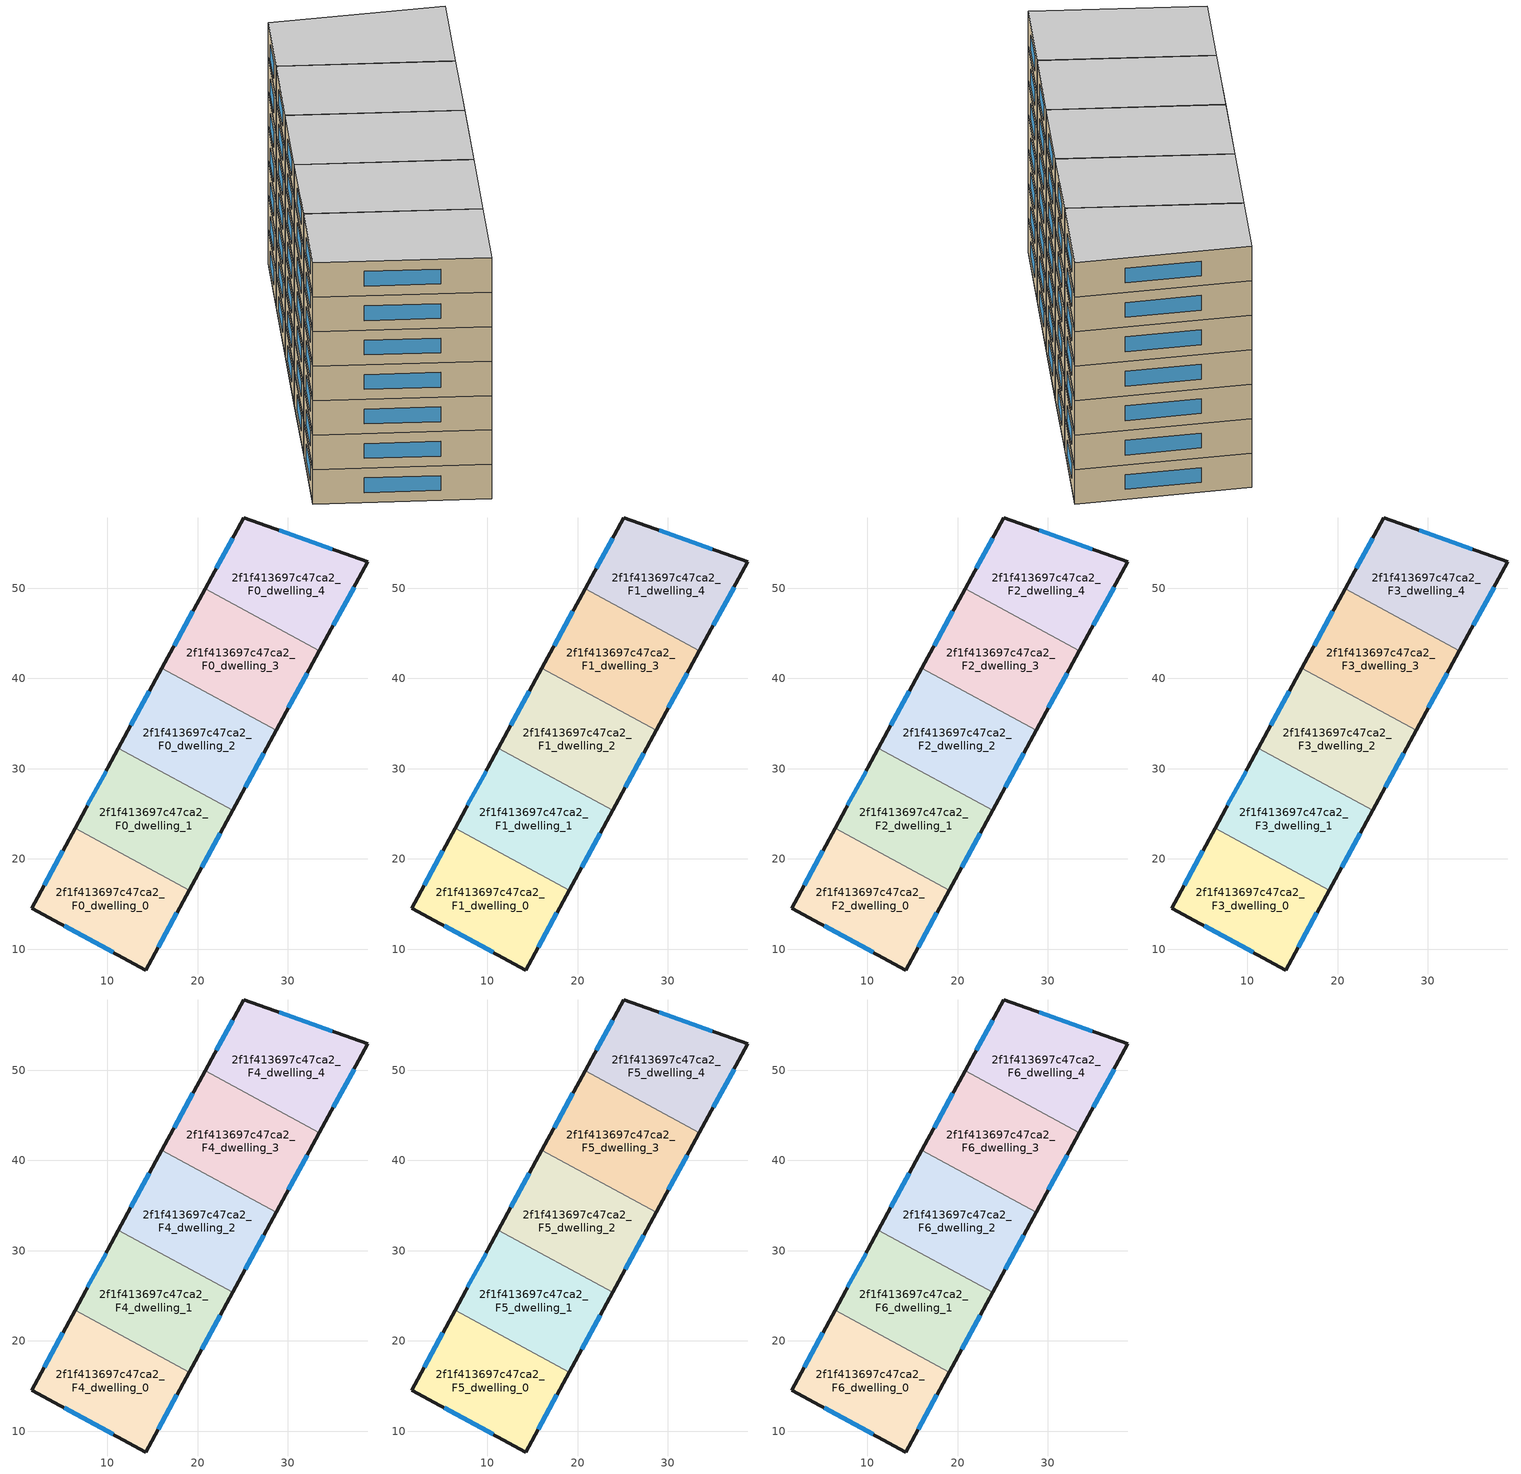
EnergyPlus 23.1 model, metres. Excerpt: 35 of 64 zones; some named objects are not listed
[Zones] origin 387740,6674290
2f1f413697c47ca2_F0_dwelling_0
 floor ground (EU_floor_Construction): 19.06,16.54 14.24,7.68 1.6,14.56 6.41,23.41 z0
 wall outside (EU_wall_Construction): 6.41,23.41 1.6,14.56 14.24,7.68 19.06,16.54 z0:3
 wall to 2f1f413697c47ca2_F0_dwelling_1 (EU_wall_Construction): 19.06,16.54 6.41,23.41 z0:3
 window (EU_Window_Construction): 15.62,10.21 17.68,14.01 / 5.21,12.59 10.63,9.65 / 5.03,20.88 2.97,17.09 z0.86:2.14
2f1f413697c47ca2_F0_dwelling_1
 floor ground (EU_floor_Construction): 23.87,25.39 19.06,16.54 6.41,23.41 11.22,32.26 z0
 wall outside (EU_wall_Construction): 11.22,32.26 6.41,23.41 / 19.06,16.54 23.87,25.39 z0:3
 wall to 2f1f413697c47ca2_F0_dwelling_2 (EU_wall_Construction): 23.87,25.39 11.22,32.26 z0:3
 window (EU_Window_Construction): 9.84,29.73 7.78,25.94 / 20.43,19.07 22.49,22.86 z0.86:2.14
2f1f413697c47ca2_F0_dwelling_2
 floor ground (EU_floor_Construction): 28.68,34.24 23.87,25.39 11.22,32.26 16.02,41.11 z0
 wall outside (EU_wall_Construction): 16.02,41.11 11.22,32.26 / 23.87,25.39 28.68,34.24 z0:3
 wall to 2f1f413697c47ca2_F0_dwelling_3 (EU_wall_Construction): 28.68,34.24 16.02,41.11 z0:3
 window (EU_Window_Construction): 14.65,38.58 12.59,34.79 / 25.24,27.92 27.31,31.71 z0.86:2.14
2f1f413697c47ca2_F0_dwelling_3
 floor ground (EU_floor_Construction): 33.49,43.08 28.68,34.24 16.02,41.11 20.83,49.96 z0
 wall outside (EU_wall_Construction): 20.83,49.96 16.02,41.11 / 28.68,34.24 33.49,43.08 z0:3
 wall to 2f1f413697c47ca2_F0_dwelling_4 (EU_wall_Construction): 33.49,43.08 20.83,49.96 z0:3
 window (EU_Window_Construction): 19.46,47.43 17.4,43.64 / 30.05,36.76 32.11,40.55 z0.86:2.14
2f1f413697c47ca2_F0_dwelling_4
 floor ground (EU_floor_Construction): 38.85,52.95 33.49,43.08 20.83,49.96 25.08,57.78 z0
 wall outside (EU_wall_Construction): 33.49,43.08 38.85,52.95 25.08,57.78 20.83,49.96 z0:3
 window (EU_Window_Construction): 23.86,55.54 22.04,52.19 / 34.92,54.33 29.01,56.4 / 35.02,45.9 37.32,50.13 z0.86:2.14
2f1f413697c47ca2_F1_dwelling_0
 floor to 2f1f413697c47ca2_F0_dwelling_0 (EU_floor_Construction): 19.06,16.54 14.24,7.68 1.6,14.56 6.41,23.41 z3
 wall outside (EU_wall_Construction): 6.41,23.41 1.6,14.56 14.24,7.68 19.06,16.54 z3:6
 wall to 2f1f413697c47ca2_F1_dwelling_1 (EU_wall_Construction): 19.06,16.54 6.41,23.41 z3:6
 window (EU_Window_Construction): 15.62,10.21 17.68,14.01 / 5.21,12.59 10.63,9.65 / 5.03,20.88 2.97,17.09 z3.86:5.14
2f1f413697c47ca2_F1_dwelling_1
 floor to 2f1f413697c47ca2_F0_dwelling_1 (EU_floor_Construction): 23.87,25.39 19.06,16.54 6.41,23.41 11.22,32.26 z3
 wall outside (EU_wall_Construction): 11.22,32.26 6.41,23.41 / 19.06,16.54 23.87,25.39 z3:6
 wall to 2f1f413697c47ca2_F1_dwelling_2 (EU_wall_Construction): 23.87,25.39 11.22,32.26 z3:6
 window (EU_Window_Construction): 9.84,29.73 7.78,25.94 / 20.43,19.07 22.49,22.86 z3.86:5.14
2f1f413697c47ca2_F1_dwelling_2
 floor to 2f1f413697c47ca2_F0_dwelling_2 (EU_floor_Construction): 28.68,34.24 23.87,25.39 11.22,32.26 16.02,41.11 z3
 wall outside (EU_wall_Construction): 16.02,41.11 11.22,32.26 / 23.87,25.39 28.68,34.24 z3:6
 wall to 2f1f413697c47ca2_F1_dwelling_3 (EU_wall_Construction): 28.68,34.24 16.02,41.11 z3:6
 window (EU_Window_Construction): 14.65,38.58 12.59,34.79 / 25.24,27.92 27.31,31.71 z3.86:5.14
2f1f413697c47ca2_F1_dwelling_3
 floor to 2f1f413697c47ca2_F0_dwelling_3 (EU_floor_Construction): 33.49,43.08 28.68,34.24 16.02,41.11 20.83,49.96 z3
 wall outside (EU_wall_Construction): 20.83,49.96 16.02,41.11 / 28.68,34.24 33.49,43.08 z3:6
 wall to 2f1f413697c47ca2_F1_dwelling_4 (EU_wall_Construction): 33.49,43.08 20.83,49.96 z3:6
 window (EU_Window_Construction): 19.46,47.43 17.4,43.64 / 30.05,36.76 32.11,40.55 z3.86:5.14
2f1f413697c47ca2_F1_dwelling_4
 floor to 2f1f413697c47ca2_F0_dwelling_4 (EU_floor_Construction): 38.85,52.95 33.49,43.08 20.83,49.96 25.08,57.78 z3
 wall outside (EU_wall_Construction): 33.49,43.08 38.85,52.95 25.08,57.78 20.83,49.96 z3:6
 window (EU_Window_Construction): 23.86,55.54 22.04,52.19 / 34.92,54.33 29.01,56.4 / 35.02,45.9 37.32,50.13 z3.86:5.14
2f1f413697c47ca2_F2_dwelling_0
 floor to 2f1f413697c47ca2_F1_dwelling_0 (EU_floor_Construction): 19.06,16.54 14.24,7.68 1.6,14.56 6.41,23.41 z6
 wall outside (EU_wall_Construction): 6.41,23.41 1.6,14.56 14.24,7.68 19.06,16.54 z6:9
 wall to 2f1f413697c47ca2_F2_dwelling_1 (EU_wall_Construction): 19.06,16.54 6.41,23.41 z6:9
 window (EU_Window_Construction): 15.62,10.21 17.68,14.01 / 5.21,12.59 10.63,9.65 / 5.03,20.88 2.97,17.09 z6.86:8.14
2f1f413697c47ca2_F2_dwelling_1
 floor to 2f1f413697c47ca2_F1_dwelling_1 (EU_floor_Construction): 23.87,25.39 19.06,16.54 6.41,23.41 11.22,32.26 z6
 wall outside (EU_wall_Construction): 11.22,32.26 6.41,23.41 / 19.06,16.54 23.87,25.39 z6:9
 wall to 2f1f413697c47ca2_F2_dwelling_2 (EU_wall_Construction): 23.87,25.39 11.22,32.26 z6:9
 window (EU_Window_Construction): 9.84,29.73 7.78,25.94 / 20.43,19.07 22.49,22.86 z6.86:8.14
2f1f413697c47ca2_F2_dwelling_2
 floor to 2f1f413697c47ca2_F1_dwelling_2 (EU_floor_Construction): 28.68,34.24 23.87,25.39 11.22,32.26 16.02,41.11 z6
 wall outside (EU_wall_Construction): 16.02,41.11 11.22,32.26 / 23.87,25.39 28.68,34.24 z6:9
 wall to 2f1f413697c47ca2_F2_dwelling_3 (EU_wall_Construction): 28.68,34.24 16.02,41.11 z6:9
 window (EU_Window_Construction): 14.65,38.58 12.59,34.79 / 25.24,27.92 27.31,31.71 z6.86:8.14
2f1f413697c47ca2_F2_dwelling_3
 floor to 2f1f413697c47ca2_F1_dwelling_3 (EU_floor_Construction): 33.49,43.08 28.68,34.24 16.02,41.11 20.83,49.96 z6
 wall outside (EU_wall_Construction): 20.83,49.96 16.02,41.11 / 28.68,34.24 33.49,43.08 z6:9
 wall to 2f1f413697c47ca2_F2_dwelling_4 (EU_wall_Construction): 33.49,43.08 20.83,49.96 z6:9
 window (EU_Window_Construction): 19.46,47.43 17.4,43.64 / 30.05,36.76 32.11,40.55 z6.86:8.14
2f1f413697c47ca2_F2_dwelling_4
 floor to 2f1f413697c47ca2_F1_dwelling_4 (EU_floor_Construction): 38.85,52.95 33.49,43.08 20.83,49.96 25.08,57.78 z6
 wall outside (EU_wall_Construction): 33.49,43.08 38.85,52.95 25.08,57.78 20.83,49.96 z6:9
 window (EU_Window_Construction): 23.86,55.54 22.04,52.19 / 34.92,54.33 29.01,56.4 / 35.02,45.9 37.32,50.13 z6.86:8.14
2f1f413697c47ca2_F3_dwelling_0
 floor to 2f1f413697c47ca2_F2_dwelling_0 (EU_floor_Construction): 19.06,16.54 14.24,7.68 1.6,14.56 6.41,23.41 z9
 wall outside (EU_wall_Construction): 6.41,23.41 1.6,14.56 14.24,7.68 19.06,16.54 z9:12
 wall to 2f1f413697c47ca2_F3_dwelling_1 (EU_wall_Construction): 19.06,16.54 6.41,23.41 z9:12
 window (EU_Window_Construction): 15.62,10.21 17.68,14.01 / 5.21,12.59 10.63,9.65 / 5.03,20.88 2.97,17.09 z9.86:11.14
2f1f413697c47ca2_F3_dwelling_1
 floor to 2f1f413697c47ca2_F2_dwelling_1 (EU_floor_Construction): 23.87,25.39 19.06,16.54 6.41,23.41 11.22,32.26 z9
 wall outside (EU_wall_Construction): 11.22,32.26 6.41,23.41 / 19.06,16.54 23.87,25.39 z9:12
 wall to 2f1f413697c47ca2_F3_dwelling_2 (EU_wall_Construction): 23.87,25.39 11.22,32.26 z9:12
 window (EU_Window_Construction): 9.84,29.73 7.78,25.94 / 20.43,19.07 22.49,22.86 z9.86:11.14
2f1f413697c47ca2_F3_dwelling_2
 floor to 2f1f413697c47ca2_F2_dwelling_2 (EU_floor_Construction): 28.68,34.24 23.87,25.39 11.22,32.26 16.02,41.11 z9
 wall outside (EU_wall_Construction): 16.02,41.11 11.22,32.26 / 23.87,25.39 28.68,34.24 z9:12
 wall to 2f1f413697c47ca2_F3_dwelling_3 (EU_wall_Construction): 28.68,34.24 16.02,41.11 z9:12
 window (EU_Window_Construction): 14.65,38.58 12.59,34.79 / 25.24,27.92 27.31,31.71 z9.86:11.14
2f1f413697c47ca2_F3_dwelling_3
 floor to 2f1f413697c47ca2_F2_dwelling_3 (EU_floor_Construction): 33.49,43.08 28.68,34.24 16.02,41.11 20.83,49.96 z9
 wall outside (EU_wall_Construction): 20.83,49.96 16.02,41.11 / 28.68,34.24 33.49,43.08 z9:12
 wall to 2f1f413697c47ca2_F3_dwelling_4 (EU_wall_Construction): 33.49,43.08 20.83,49.96 z9:12
 window (EU_Window_Construction): 19.46,47.43 17.4,43.64 / 30.05,36.76 32.11,40.55 z9.86:11.14
2f1f413697c47ca2_F3_dwelling_4
 floor to 2f1f413697c47ca2_F2_dwelling_4 (EU_floor_Construction): 38.85,52.95 33.49,43.08 20.83,49.96 25.08,57.78 z9
 wall outside (EU_wall_Construction): 33.49,43.08 38.85,52.95 25.08,57.78 20.83,49.96 z9:12
 window (EU_Window_Construction): 23.86,55.54 22.04,52.19 / 34.92,54.33 29.01,56.4 / 35.02,45.9 37.32,50.13 z9.86:11.14
2f1f413697c47ca2_F4_dwelling_0
 floor to 2f1f413697c47ca2_F3_dwelling_0 (EU_floor_Construction): 19.06,16.54 14.24,7.68 1.6,14.56 6.41,23.41 z12
 wall outside (EU_wall_Construction): 6.41,23.41 1.6,14.56 14.24,7.68 19.06,16.54 z12:15
 wall to 2f1f413697c47ca2_F4_dwelling_1 (EU_wall_Construction): 19.06,16.54 6.41,23.41 z12:15
 window (EU_Window_Construction): 15.62,10.21 17.68,14.01 / 5.21,12.59 10.63,9.65 / 5.03,20.88 2.97,17.09 z12.86:14.14
2f1f413697c47ca2_F4_dwelling_1
 floor to 2f1f413697c47ca2_F3_dwelling_1 (EU_floor_Construction): 23.87,25.39 19.06,16.54 6.41,23.41 11.22,32.26 z12
 wall outside (EU_wall_Construction): 11.22,32.26 6.41,23.41 / 19.06,16.54 23.87,25.39 z12:15
 wall to 2f1f413697c47ca2_F4_dwelling_2 (EU_wall_Construction): 23.87,25.39 11.22,32.26 z12:15
 window (EU_Window_Construction): 9.84,29.73 7.78,25.94 / 20.43,19.07 22.49,22.86 z12.86:14.14
2f1f413697c47ca2_F4_dwelling_2
 floor to 2f1f413697c47ca2_F3_dwelling_2 (EU_floor_Construction): 28.68,34.24 23.87,25.39 11.22,32.26 16.02,41.11 z12
 wall outside (EU_wall_Construction): 16.02,41.11 11.22,32.26 / 23.87,25.39 28.68,34.24 z12:15
 wall to 2f1f413697c47ca2_F4_dwelling_3 (EU_wall_Construction): 28.68,34.24 16.02,41.11 z12:15
 window (EU_Window_Construction): 14.65,38.58 12.59,34.79 / 25.24,27.92 27.31,31.71 z12.86:14.14
2f1f413697c47ca2_F4_dwelling_3
 floor to 2f1f413697c47ca2_F3_dwelling_3 (EU_floor_Construction): 33.49,43.08 28.68,34.24 16.02,41.11 20.83,49.96 z12
 wall outside (EU_wall_Construction): 20.83,49.96 16.02,41.11 / 28.68,34.24 33.49,43.08 z12:15
 wall to 2f1f413697c47ca2_F4_dwelling_4 (EU_wall_Construction): 33.49,43.08 20.83,49.96 z12:15
 window (EU_Window_Construction): 19.46,47.43 17.4,43.64 / 30.05,36.76 32.11,40.55 z12.86:14.14
2f1f413697c47ca2_F4_dwelling_4
 floor to 2f1f413697c47ca2_F3_dwelling_4 (EU_floor_Construction): 38.85,52.95 33.49,43.08 20.83,49.96 25.08,57.78 z12
 wall outside (EU_wall_Construction): 33.49,43.08 38.85,52.95 25.08,57.78 20.83,49.96 z12:15
 window (EU_Window_Construction): 23.86,55.54 22.04,52.19 / 34.92,54.33 29.01,56.4 / 35.02,45.9 37.32,50.13 z12.86:14.14
2f1f413697c47ca2_F5_dwelling_0
 floor to 2f1f413697c47ca2_F4_dwelling_0 (EU_floor_Construction): 19.06,16.54 14.24,7.68 1.6,14.56 6.41,23.41 z15
 wall outside (EU_wall_Construction): 6.41,23.41 1.6,14.56 14.24,7.68 19.06,16.54 z15:18
 wall to 2f1f413697c47ca2_F5_dwelling_1 (EU_wall_Construction): 19.06,16.54 6.41,23.41 z15:18
 window (EU_Window_Construction): 15.62,10.21 17.68,14.01 / 5.21,12.59 10.63,9.65 / 5.03,20.88 2.97,17.09 z15.86:17.14
2f1f413697c47ca2_F5_dwelling_1
 floor to 2f1f413697c47ca2_F4_dwelling_1 (EU_floor_Construction): 23.87,25.39 19.06,16.54 6.41,23.41 11.22,32.26 z15
 wall outside (EU_wall_Construction): 11.22,32.26 6.41,23.41 / 19.06,16.54 23.87,25.39 z15:18
 wall to 2f1f413697c47ca2_F5_dwelling_2 (EU_wall_Construction): 23.87,25.39 11.22,32.26 z15:18
 window (EU_Window_Construction): 9.84,29.73 7.78,25.94 / 20.43,19.07 22.49,22.86 z15.86:17.14
2f1f413697c47ca2_F5_dwelling_2
 floor to 2f1f413697c47ca2_F4_dwelling_2 (EU_floor_Construction): 28.68,34.24 23.87,25.39 11.22,32.26 16.02,41.11 z15
 wall outside (EU_wall_Construction): 16.02,41.11 11.22,32.26 / 23.87,25.39 28.68,34.24 z15:18
 wall to 2f1f413697c47ca2_F5_dwelling_3 (EU_wall_Construction): 28.68,34.24 16.02,41.11 z15:18
 window (EU_Window_Construction): 14.65,38.58 12.59,34.79 / 25.24,27.92 27.31,31.71 z15.86:17.14
2f1f413697c47ca2_F5_dwelling_3
 floor to 2f1f413697c47ca2_F4_dwelling_3 (EU_floor_Construction): 33.49,43.08 28.68,34.24 16.02,41.11 20.83,49.96 z15
 wall outside (EU_wall_Construction): 20.83,49.96 16.02,41.11 / 28.68,34.24 33.49,43.08 z15:18
 wall to 2f1f413697c47ca2_F5_dwelling_4 (EU_wall_Construction): 33.49,43.08 20.83,49.96 z15:18
 window (EU_Window_Construction): 19.46,47.43 17.4,43.64 / 30.05,36.76 32.11,40.55 z15.86:17.14
2f1f413697c47ca2_F5_dwelling_4
 floor to 2f1f413697c47ca2_F4_dwelling_4 (EU_floor_Construction): 38.85,52.95 33.49,43.08 20.83,49.96 25.08,57.78 z15
 wall outside (EU_wall_Construction): 33.49,43.08 38.85,52.95 25.08,57.78 20.83,49.96 z15:18
 window (EU_Window_Construction): 23.86,55.54 22.04,52.19 / 34.92,54.33 29.01,56.4 / 35.02,45.9 37.32,50.13 z15.86:17.14
2f1f413697c47ca2_F6_dwelling_0
 floor to 2f1f413697c47ca2_F5_dwelling_0 (EU_floor_Construction): 19.06,16.54 14.24,7.68 1.6,14.56 6.41,23.41 z18
 wall outside (EU_wall_Construction): 6.41,23.41 1.6,14.56 14.24,7.68 19.06,16.54 z18:21
 wall to 2f1f413697c47ca2_F6_dwelling_1 (EU_wall_Construction): 19.06,16.54 6.41,23.41 z18:21
 window (EU_Window_Construction): 15.62,10.21 17.68,14.01 / 5.21,12.59 10.63,9.65 / 5.03,20.88 2.97,17.09 z18.86:20.14
 ceiling to 2f1f413697c47ca2_F7_dwelling_0 (EU_floor_Construction): 14.24,7.68 19.06,16.54 6.41,23.41 1.6,14.56 z21
2f1f413697c47ca2_F6_dwelling_1
 floor to 2f1f413697c47ca2_F5_dwelling_1 (EU_floor_Construction): 23.87,25.39 19.06,16.54 6.41,23.41 11.22,32.26 z18
 wall outside (EU_wall_Construction): 11.22,32.26 6.41,23.41 / 19.06,16.54 23.87,25.39 z18:21
 wall to 2f1f413697c47ca2_F6_dwelling_2 (EU_wall_Construction): 23.87,25.39 11.22,32.26 z18:21
 window (EU_Window_Construction): 9.84,29.73 7.78,25.94 / 20.43,19.07 22.49,22.86 z18.86:20.14
 ceiling to 2f1f413697c47ca2_F7_dwelling_1 (EU_floor_Construction): 19.06,16.54 23.87,25.39 11.22,32.26 6.41,23.41 z21
2f1f413697c47ca2_F6_dwelling_2
 floor to 2f1f413697c47ca2_F5_dwelling_2 (EU_floor_Construction): 28.68,34.24 23.87,25.39 11.22,32.26 16.02,41.11 z18
 wall outside (EU_wall_Construction): 16.02,41.11 11.22,32.26 / 23.87,25.39 28.68,34.24 z18:21
 wall to 2f1f413697c47ca2_F6_dwelling_3 (EU_wall_Construction): 28.68,34.24 16.02,41.11 z18:21
 window (EU_Window_Construction): 14.65,38.58 12.59,34.79 / 25.24,27.92 27.31,31.71 z18.86:20.14
 ceiling to 2f1f413697c47ca2_F7_dwelling_2 (EU_floor_Construction): 23.87,25.39 28.68,34.24 16.02,41.11 11.22,32.26 z21
2f1f413697c47ca2_F6_dwelling_3
 floor to 2f1f413697c47ca2_F5_dwelling_3 (EU_floor_Construction): 33.49,43.08 28.68,34.24 16.02,41.11 20.83,49.96 z18
 wall outside (EU_wall_Construction): 20.83,49.96 16.02,41.11 / 28.68,34.24 33.49,43.08 z18:21
 wall to 2f1f413697c47ca2_F6_dwelling_4 (EU_wall_Construction): 33.49,43.08 20.83,49.96 z18:21
 window (EU_Window_Construction): 19.46,47.43 17.4,43.64 / 30.05,36.76 32.11,40.55 z18.86:20.14
 ceiling to 2f1f413697c47ca2_F7_dwelling_3 (EU_floor_Construction): 28.68,34.24 33.49,43.08 20.83,49.96 16.02,41.11 z21
2f1f413697c47ca2_F6_dwelling_4
 floor to 2f1f413697c47ca2_F5_dwelling_4 (EU_floor_Construction): 38.85,52.95 33.49,43.08 20.83,49.96 25.08,57.78 z18
 wall outside (EU_wall_Construction): 33.49,43.08 38.85,52.95 25.08,57.78 20.83,49.96 z18:21
 window (EU_Window_Construction): 23.86,55.54 22.04,52.19 / 34.92,54.33 29.01,56.4 / 35.02,45.9 37.32,50.13 z18.86:20.14
 ceiling to 2f1f413697c47ca2_F7_dwelling_4 (EU_floor_Construction): 33.49,43.08 38.85,52.95 25.08,57.78 20.83,49.96 z21
[Building]
EU S2 Campaign: North Axis=0; Terrain=City; Solar Distribution=FullExterior
[Site:Location]
Helsinki-Vantaa.AP: Latitude=60.317; Longitude=24.963; Time Zone=2; Elevation=54.6
[SizingPeriod:WeatherFileDays]
AnnualSizingPeriod: Begin Month=1; Begin Day of Month=1; End Month=12; End Day of Month=31; Day of Week for Start Day=Monday; Use Weather File Daylight Saving Period=No; Use Weather File Rain and Snow Indicators=No
[MATERIAL]
EU_InternalMass_Material: Roughness=MediumRough; Thickness=0.1; Conductivity=1; Density=1800; Specific Heat=900; Thermal Absorptance=0.9; Solar Absorptance=0.7; Visible Absorptance=0.7
[MATERIAL:NOMASS] Roughness=MediumRough; Thermal Absorptance=0.9; Solar Absorptance=0.7; Visible Absorptance=0.7
Name | Thermal Resistance
EU_wall_NoMass | 5.91765
EU_floor_NoMass | 6.2875
[WINDOWMATERIAL:SIMPLEGLAZINGSYSTEM]
EU_Window_SimpleGlazing: UFactor=0.994035; Solar Heat Gain Coefficient=0.7; Visible Transmittance=0.7
[CONSTRUCTION]
EU_wall_Construction: EU_wall_NoMass
EU_floor_Construction: EU_floor_NoMass
EU_Window_Construction: EU_Window_SimpleGlazing
EU_InternalMass_Construction: EU_InternalMass_Material
[ZONE] Type=1; Multiplier=1; Ceiling Height=autocalculate; Floor Area=autocalculate; Part of Total Floor Area=Yes
Name | Volume
2f1f413697c47ca2_F0_dwelling_0; 2f1f413697c47ca2_F1_dwelling_0; 2f1f413697c47ca2_F2_dwelling_0; 2f1f413697c47ca2_F3_dwelling_0; 2f1f413697c47ca2_F4_dwelling_0; 2f1f413697c47ca2_F5_dwelling_0; 2f1f413697c47ca2_F6_dwelling_0 | 435.13
2f1f413697c47ca2_F0_dwelling_1; 2f1f413697c47ca2_F1_dwelling_1; 2f1f413697c47ca2_F2_dwelling_1; 2f1f413697c47ca2_F3_dwelling_1; 2f1f413697c47ca2_F4_dwelling_1; 2f1f413697c47ca2_F5_dwelling_1; 2f1f413697c47ca2_F6_dwelling_1 | 435.114
2f1f413697c47ca2_F0_dwelling_2; 2f1f413697c47ca2_F1_dwelling_2; 2f1f413697c47ca2_F2_dwelling_2; 2f1f413697c47ca2_F3_dwelling_2; 2f1f413697c47ca2_F4_dwelling_2; 2f1f413697c47ca2_F5_dwelling_2; 2f1f413697c47ca2_F6_dwelling_2 | 435.138
2f1f413697c47ca2_F0_dwelling_3; 2f1f413697c47ca2_F1_dwelling_3; 2f1f413697c47ca2_F2_dwelling_3; 2f1f413697c47ca2_F3_dwelling_3; 2f1f413697c47ca2_F4_dwelling_3; 2f1f413697c47ca2_F5_dwelling_3; 2f1f413697c47ca2_F6_dwelling_3 | 435.116
2f1f413697c47ca2_F0_dwelling_4; 2f1f413697c47ca2_F1_dwelling_4; 2f1f413697c47ca2_F2_dwelling_4; 2f1f413697c47ca2_F3_dwelling_4; 2f1f413697c47ca2_F4_dwelling_4; 2f1f413697c47ca2_F5_dwelling_4; 2f1f413697c47ca2_F6_dwelling_4 | 435.124
[INTERNALMASS] Construction=EU_InternalMass_Construction
Name | Zone or ZoneList | Surface Area
2f1f413697c47ca2_F0_dwelling_0_EU_InternalMass | 2f1f413697c47ca2_F0_dwelling_0 | 145.043
2f1f413697c47ca2_F0_dwelling_1_EU_InternalMass | 2f1f413697c47ca2_F0_dwelling_1 | 145.038
2f1f413697c47ca2_F0_dwelling_2_EU_InternalMass | 2f1f413697c47ca2_F0_dwelling_2 | 145.046
2f1f413697c47ca2_F0_dwelling_3_EU_InternalMass | 2f1f413697c47ca2_F0_dwelling_3 | 145.038
2f1f413697c47ca2_F0_dwelling_4_EU_InternalMass | 2f1f413697c47ca2_F0_dwelling_4 | 145.042
2f1f413697c47ca2_F1_dwelling_0_EU_InternalMass | 2f1f413697c47ca2_F1_dwelling_0 | 145.043
2f1f413697c47ca2_F1_dwelling_1_EU_InternalMass | 2f1f413697c47ca2_F1_dwelling_1 | 145.038
2f1f413697c47ca2_F1_dwelling_2_EU_InternalMass | 2f1f413697c47ca2_F1_dwelling_2 | 145.046
2f1f413697c47ca2_F1_dwelling_3_EU_InternalMass | 2f1f413697c47ca2_F1_dwelling_3 | 145.038
2f1f413697c47ca2_F1_dwelling_4_EU_InternalMass | 2f1f413697c47ca2_F1_dwelling_4 | 145.042
2f1f413697c47ca2_F2_dwelling_0_EU_InternalMass | 2f1f413697c47ca2_F2_dwelling_0 | 145.043
2f1f413697c47ca2_F2_dwelling_1_EU_InternalMass | 2f1f413697c47ca2_F2_dwelling_1 | 145.038
2f1f413697c47ca2_F2_dwelling_2_EU_InternalMass | 2f1f413697c47ca2_F2_dwelling_2 | 145.046
2f1f413697c47ca2_F2_dwelling_3_EU_InternalMass | 2f1f413697c47ca2_F2_dwelling_3 | 145.038
2f1f413697c47ca2_F2_dwelling_4_EU_InternalMass | 2f1f413697c47ca2_F2_dwelling_4 | 145.042
2f1f413697c47ca2_F3_dwelling_0_EU_InternalMass | 2f1f413697c47ca2_F3_dwelling_0 | 145.043
2f1f413697c47ca2_F3_dwelling_1_EU_InternalMass | 2f1f413697c47ca2_F3_dwelling_1 | 145.038
2f1f413697c47ca2_F3_dwelling_2_EU_InternalMass | 2f1f413697c47ca2_F3_dwelling_2 | 145.046
2f1f413697c47ca2_F3_dwelling_3_EU_InternalMass | 2f1f413697c47ca2_F3_dwelling_3 | 145.038
2f1f413697c47ca2_F3_dwelling_4_EU_InternalMass | 2f1f413697c47ca2_F3_dwelling_4 | 145.042
2f1f413697c47ca2_F4_dwelling_0_EU_InternalMass | 2f1f413697c47ca2_F4_dwelling_0 | 145.043
2f1f413697c47ca2_F4_dwelling_1_EU_InternalMass | 2f1f413697c47ca2_F4_dwelling_1 | 145.038
2f1f413697c47ca2_F4_dwelling_2_EU_InternalMass | 2f1f413697c47ca2_F4_dwelling_2 | 145.046
2f1f413697c47ca2_F4_dwelling_3_EU_InternalMass | 2f1f413697c47ca2_F4_dwelling_3 | 145.038
2f1f413697c47ca2_F4_dwelling_4_EU_InternalMass | 2f1f413697c47ca2_F4_dwelling_4 | 145.042
2f1f413697c47ca2_F5_dwelling_0_EU_InternalMass | 2f1f413697c47ca2_F5_dwelling_0 | 145.043
2f1f413697c47ca2_F5_dwelling_1_EU_InternalMass | 2f1f413697c47ca2_F5_dwelling_1 | 145.038
2f1f413697c47ca2_F5_dwelling_2_EU_InternalMass | 2f1f413697c47ca2_F5_dwelling_2 | 145.046
2f1f413697c47ca2_F5_dwelling_3_EU_InternalMass | 2f1f413697c47ca2_F5_dwelling_3 | 145.038
2f1f413697c47ca2_F5_dwelling_4_EU_InternalMass | 2f1f413697c47ca2_F5_dwelling_4 | 145.042
2f1f413697c47ca2_F6_dwelling_0_EU_InternalMass | 2f1f413697c47ca2_F6_dwelling_0 | 145.043
2f1f413697c47ca2_F6_dwelling_1_EU_InternalMass | 2f1f413697c47ca2_F6_dwelling_1 | 145.038
2f1f413697c47ca2_F6_dwelling_2_EU_InternalMass | 2f1f413697c47ca2_F6_dwelling_2 | 145.046
2f1f413697c47ca2_F6_dwelling_3_EU_InternalMass | 2f1f413697c47ca2_F6_dwelling_3 | 145.038
2f1f413697c47ca2_F6_dwelling_4_EU_InternalMass | 2f1f413697c47ca2_F6_dwelling_4 | 145.042
[OTHEREQUIPMENT] Fuel Type=Electricity; Design Level Calculation Method=Watts/Area; Power per Zone Floor Area=1; Fraction Latent=0; Fraction Radiant=0; Fraction Lost=0; Carbon Dioxide Generation Rate=0; EndUse Subcategory=EU_Step8_InternalGains
Name | Zone or ZoneList or Space or SpaceList | Schedule
EU_Step8_InternalGain_2f1f413697c47ca2_F0_dwelling_0_f000 | 2f1f413697c47ca2_F0_dwelling_0 | EU_Step8_GainSchedule_2f1f413697c47ca2_F0_dwelling_0_f000
EU_Step8_InternalGain_2f1f413697c47ca2_F0_dwelling_1_f000 | 2f1f413697c47ca2_F0_dwelling_1 | EU_Step8_GainSchedule_2f1f413697c47ca2_F0_dwelling_1_f000
EU_Step8_InternalGain_2f1f413697c47ca2_F0_dwelling_2_f000 | 2f1f413697c47ca2_F0_dwelling_2 | EU_Step8_GainSchedule_2f1f413697c47ca2_F0_dwelling_2_f000
EU_Step8_InternalGain_2f1f413697c47ca2_F0_dwelling_3_f000 | 2f1f413697c47ca2_F0_dwelling_3 | EU_Step8_GainSchedule_2f1f413697c47ca2_F0_dwelling_3_f000
EU_Step8_InternalGain_2f1f413697c47ca2_F0_dwelling_4_f000 | 2f1f413697c47ca2_F0_dwelling_4 | EU_Step8_GainSchedule_2f1f413697c47ca2_F0_dwelling_4_f000
EU_Step8_InternalGain_2f1f413697c47ca2_F1_dwelling_0_f000 | 2f1f413697c47ca2_F1_dwelling_0 | EU_Step8_GainSchedule_2f1f413697c47ca2_F1_dwelling_0_f000
EU_Step8_InternalGain_2f1f413697c47ca2_F1_dwelling_1_f000 | 2f1f413697c47ca2_F1_dwelling_1 | EU_Step8_GainSchedule_2f1f413697c47ca2_F1_dwelling_1_f000
EU_Step8_InternalGain_2f1f413697c47ca2_F1_dwelling_2_f000 | 2f1f413697c47ca2_F1_dwelling_2 | EU_Step8_GainSchedule_2f1f413697c47ca2_F1_dwelling_2_f000
EU_Step8_InternalGain_2f1f413697c47ca2_F1_dwelling_3_f000 | 2f1f413697c47ca2_F1_dwelling_3 | EU_Step8_GainSchedule_2f1f413697c47ca2_F1_dwelling_3_f000
EU_Step8_InternalGain_2f1f413697c47ca2_F1_dwelling_4_f000 | 2f1f413697c47ca2_F1_dwelling_4 | EU_Step8_GainSchedule_2f1f413697c47ca2_F1_dwelling_4_f000
EU_Step8_InternalGain_2f1f413697c47ca2_F2_dwelling_0_f000 | 2f1f413697c47ca2_F2_dwelling_0 | EU_Step8_GainSchedule_2f1f413697c47ca2_F2_dwelling_0_f000
EU_Step8_InternalGain_2f1f413697c47ca2_F2_dwelling_1_f000 | 2f1f413697c47ca2_F2_dwelling_1 | EU_Step8_GainSchedule_2f1f413697c47ca2_F2_dwelling_1_f000
EU_Step8_InternalGain_2f1f413697c47ca2_F2_dwelling_2_f000 | 2f1f413697c47ca2_F2_dwelling_2 | EU_Step8_GainSchedule_2f1f413697c47ca2_F2_dwelling_2_f000
EU_Step8_InternalGain_2f1f413697c47ca2_F2_dwelling_3_f000 | 2f1f413697c47ca2_F2_dwelling_3 | EU_Step8_GainSchedule_2f1f413697c47ca2_F2_dwelling_3_f000
EU_Step8_InternalGain_2f1f413697c47ca2_F2_dwelling_4_f000 | 2f1f413697c47ca2_F2_dwelling_4 | EU_Step8_GainSchedule_2f1f413697c47ca2_F2_dwelling_4_f000
EU_Step8_InternalGain_2f1f413697c47ca2_F3_dwelling_0_f000 | 2f1f413697c47ca2_F3_dwelling_0 | EU_Step8_GainSchedule_2f1f413697c47ca2_F3_dwelling_0_f000
EU_Step8_InternalGain_2f1f413697c47ca2_F3_dwelling_1_f000 | 2f1f413697c47ca2_F3_dwelling_1 | EU_Step8_GainSchedule_2f1f413697c47ca2_F3_dwelling_1_f000
EU_Step8_InternalGain_2f1f413697c47ca2_F3_dwelling_2_f000 | 2f1f413697c47ca2_F3_dwelling_2 | EU_Step8_GainSchedule_2f1f413697c47ca2_F3_dwelling_2_f000
EU_Step8_InternalGain_2f1f413697c47ca2_F3_dwelling_3_f000 | 2f1f413697c47ca2_F3_dwelling_3 | EU_Step8_GainSchedule_2f1f413697c47ca2_F3_dwelling_3_f000
EU_Step8_InternalGain_2f1f413697c47ca2_F3_dwelling_4_f000 | 2f1f413697c47ca2_F3_dwelling_4 | EU_Step8_GainSchedule_2f1f413697c47ca2_F3_dwelling_4_f000
EU_Step8_InternalGain_2f1f413697c47ca2_F4_dwelling_0_f000 | 2f1f413697c47ca2_F4_dwelling_0 | EU_Step8_GainSchedule_2f1f413697c47ca2_F4_dwelling_0_f000
EU_Step8_InternalGain_2f1f413697c47ca2_F4_dwelling_1_f000 | 2f1f413697c47ca2_F4_dwelling_1 | EU_Step8_GainSchedule_2f1f413697c47ca2_F4_dwelling_1_f000
EU_Step8_InternalGain_2f1f413697c47ca2_F4_dwelling_2_f000 | 2f1f413697c47ca2_F4_dwelling_2 | EU_Step8_GainSchedule_2f1f413697c47ca2_F4_dwelling_2_f000
EU_Step8_InternalGain_2f1f413697c47ca2_F4_dwelling_3_f000 | 2f1f413697c47ca2_F4_dwelling_3 | EU_Step8_GainSchedule_2f1f413697c47ca2_F4_dwelling_3_f000
EU_Step8_InternalGain_2f1f413697c47ca2_F4_dwelling_4_f000 | 2f1f413697c47ca2_F4_dwelling_4 | EU_Step8_GainSchedule_2f1f413697c47ca2_F4_dwelling_4_f000
EU_Step8_InternalGain_2f1f413697c47ca2_F5_dwelling_0_f000 | 2f1f413697c47ca2_F5_dwelling_0 | EU_Step8_GainSchedule_2f1f413697c47ca2_F5_dwelling_0_f000
EU_Step8_InternalGain_2f1f413697c47ca2_F5_dwelling_1_f000 | 2f1f413697c47ca2_F5_dwelling_1 | EU_Step8_GainSchedule_2f1f413697c47ca2_F5_dwelling_1_f000
EU_Step8_InternalGain_2f1f413697c47ca2_F5_dwelling_2_f000 | 2f1f413697c47ca2_F5_dwelling_2 | EU_Step8_GainSchedule_2f1f413697c47ca2_F5_dwelling_2_f000
EU_Step8_InternalGain_2f1f413697c47ca2_F5_dwelling_3_f000 | 2f1f413697c47ca2_F5_dwelling_3 | EU_Step8_GainSchedule_2f1f413697c47ca2_F5_dwelling_3_f000
EU_Step8_InternalGain_2f1f413697c47ca2_F5_dwelling_4_f000 | 2f1f413697c47ca2_F5_dwelling_4 | EU_Step8_GainSchedule_2f1f413697c47ca2_F5_dwelling_4_f000
EU_Step8_InternalGain_2f1f413697c47ca2_F6_dwelling_0_f000 | 2f1f413697c47ca2_F6_dwelling_0 | EU_Step8_GainSchedule_2f1f413697c47ca2_F6_dwelling_0_f000
EU_Step8_InternalGain_2f1f413697c47ca2_F6_dwelling_1_f000 | 2f1f413697c47ca2_F6_dwelling_1 | EU_Step8_GainSchedule_2f1f413697c47ca2_F6_dwelling_1_f000
EU_Step8_InternalGain_2f1f413697c47ca2_F6_dwelling_2_f000 | 2f1f413697c47ca2_F6_dwelling_2 | EU_Step8_GainSchedule_2f1f413697c47ca2_F6_dwelling_2_f000
EU_Step8_InternalGain_2f1f413697c47ca2_F6_dwelling_3_f000 | 2f1f413697c47ca2_F6_dwelling_3 | EU_Step8_GainSchedule_2f1f413697c47ca2_F6_dwelling_3_f000
EU_Step8_InternalGain_2f1f413697c47ca2_F6_dwelling_4_f000 | 2f1f413697c47ca2_F6_dwelling_4 | EU_Step8_GainSchedule_2f1f413697c47ca2_F6_dwelling_4_f000
[ZONEVENTILATION:DESIGNFLOWRATE] Schedule=EU_AlwaysOn; Design Flow Rate Calculation Method=AirChanges/Hour; Air Changes per Hour=0.596421; Ventilation Type=Natural; Fan Pressure Rise=0; Fan Total Efficiency=1; Constant Term Coefficient=1; Temperature Term Coefficient=0; Velocity Term Coefficient=0; Velocity Squared Term Coefficient=0; Minimum Indoor Temperature=-100; Maximum Indoor Temperature=100; Delta Temperature=-100; Minimum Outdoor Temperature=-100; Maximum Outdoor Temperature=100; Maximum Wind Speed=40
Name | Zone or ZoneList or Space or SpaceList
EU_ConstantAir_2f1f413697c47ca2_F0_dwelling_0 | 2f1f413697c47ca2_F0_dwelling_0
EU_ConstantAir_2f1f413697c47ca2_F0_dwelling_1 | 2f1f413697c47ca2_F0_dwelling_1
EU_ConstantAir_2f1f413697c47ca2_F0_dwelling_2 | 2f1f413697c47ca2_F0_dwelling_2
EU_ConstantAir_2f1f413697c47ca2_F0_dwelling_3 | 2f1f413697c47ca2_F0_dwelling_3
EU_ConstantAir_2f1f413697c47ca2_F0_dwelling_4 | 2f1f413697c47ca2_F0_dwelling_4
EU_ConstantAir_2f1f413697c47ca2_F1_dwelling_0 | 2f1f413697c47ca2_F1_dwelling_0
EU_ConstantAir_2f1f413697c47ca2_F1_dwelling_1 | 2f1f413697c47ca2_F1_dwelling_1
EU_ConstantAir_2f1f413697c47ca2_F1_dwelling_2 | 2f1f413697c47ca2_F1_dwelling_2
EU_ConstantAir_2f1f413697c47ca2_F1_dwelling_3 | 2f1f413697c47ca2_F1_dwelling_3
EU_ConstantAir_2f1f413697c47ca2_F1_dwelling_4 | 2f1f413697c47ca2_F1_dwelling_4
EU_ConstantAir_2f1f413697c47ca2_F2_dwelling_0 | 2f1f413697c47ca2_F2_dwelling_0
EU_ConstantAir_2f1f413697c47ca2_F2_dwelling_1 | 2f1f413697c47ca2_F2_dwelling_1
EU_ConstantAir_2f1f413697c47ca2_F2_dwelling_2 | 2f1f413697c47ca2_F2_dwelling_2
EU_ConstantAir_2f1f413697c47ca2_F2_dwelling_3 | 2f1f413697c47ca2_F2_dwelling_3
EU_ConstantAir_2f1f413697c47ca2_F2_dwelling_4 | 2f1f413697c47ca2_F2_dwelling_4
EU_ConstantAir_2f1f413697c47ca2_F3_dwelling_0 | 2f1f413697c47ca2_F3_dwelling_0
EU_ConstantAir_2f1f413697c47ca2_F3_dwelling_1 | 2f1f413697c47ca2_F3_dwelling_1
EU_ConstantAir_2f1f413697c47ca2_F3_dwelling_2 | 2f1f413697c47ca2_F3_dwelling_2
EU_ConstantAir_2f1f413697c47ca2_F3_dwelling_3 | 2f1f413697c47ca2_F3_dwelling_3
EU_ConstantAir_2f1f413697c47ca2_F3_dwelling_4 | 2f1f413697c47ca2_F3_dwelling_4
EU_ConstantAir_2f1f413697c47ca2_F4_dwelling_0 | 2f1f413697c47ca2_F4_dwelling_0
EU_ConstantAir_2f1f413697c47ca2_F4_dwelling_1 | 2f1f413697c47ca2_F4_dwelling_1
EU_ConstantAir_2f1f413697c47ca2_F4_dwelling_2 | 2f1f413697c47ca2_F4_dwelling_2
EU_ConstantAir_2f1f413697c47ca2_F4_dwelling_3 | 2f1f413697c47ca2_F4_dwelling_3
EU_ConstantAir_2f1f413697c47ca2_F4_dwelling_4 | 2f1f413697c47ca2_F4_dwelling_4
EU_ConstantAir_2f1f413697c47ca2_F5_dwelling_0 | 2f1f413697c47ca2_F5_dwelling_0
EU_ConstantAir_2f1f413697c47ca2_F5_dwelling_1 | 2f1f413697c47ca2_F5_dwelling_1
EU_ConstantAir_2f1f413697c47ca2_F5_dwelling_2 | 2f1f413697c47ca2_F5_dwelling_2
EU_ConstantAir_2f1f413697c47ca2_F5_dwelling_3 | 2f1f413697c47ca2_F5_dwelling_3
EU_ConstantAir_2f1f413697c47ca2_F5_dwelling_4 | 2f1f413697c47ca2_F5_dwelling_4
EU_ConstantAir_2f1f413697c47ca2_F6_dwelling_0 | 2f1f413697c47ca2_F6_dwelling_0
EU_ConstantAir_2f1f413697c47ca2_F6_dwelling_1 | 2f1f413697c47ca2_F6_dwelling_1
EU_ConstantAir_2f1f413697c47ca2_F6_dwelling_2 | 2f1f413697c47ca2_F6_dwelling_2
EU_ConstantAir_2f1f413697c47ca2_F6_dwelling_3 | 2f1f413697c47ca2_F6_dwelling_3
EU_ConstantAir_2f1f413697c47ca2_F6_dwelling_4 | 2f1f413697c47ca2_F6_dwelling_4
[HVACTEMPLATE:THERMOSTAT] Constant Heating Setpoint=20; Constant Cooling Setpoint=50
EU_HeatOnly_2f1f413697c47ca2_F0_dwelling_0; EU_HeatOnly_2f1f413697c47ca2_F0_dwelling_1; EU_HeatOnly_2f1f413697c47ca2_F0_dwelling_2; EU_HeatOnly_2f1f413697c47ca2_F0_dwelling_3; EU_HeatOnly_2f1f413697c47ca2_F0_dwelling_4; EU_HeatOnly_2f1f413697c47ca2_F1_dwelling_0; EU_HeatOnly_2f1f413697c47ca2_F1_dwelling_1; EU_HeatOnly_2f1f413697c47ca2_F1_dwelling_2; EU_HeatOnly_2f1f413697c47ca2_F1_dwelling_3; EU_HeatOnly_2f1f413697c47ca2_F1_dwelling_4; EU_HeatOnly_2f1f413697c47ca2_F2_dwelling_0; EU_HeatOnly_2f1f413697c47ca2_F2_dwelling_1; EU_HeatOnly_2f1f413697c47ca2_F2_dwelling_2; EU_HeatOnly_2f1f413697c47ca2_F2_dwelling_3; EU_HeatOnly_2f1f413697c47ca2_F2_dwelling_4; EU_HeatOnly_2f1f413697c47ca2_F3_dwelling_0; EU_HeatOnly_2f1f413697c47ca2_F3_dwelling_1; EU_HeatOnly_2f1f413697c47ca2_F3_dwelling_2; EU_HeatOnly_2f1f413697c47ca2_F3_dwelling_3; EU_HeatOnly_2f1f413697c47ca2_F3_dwelling_4; EU_HeatOnly_2f1f413697c47ca2_F4_dwelling_0; EU_HeatOnly_2f1f413697c47ca2_F4_dwelling_1
[HVACTEMPLATE:ZONE:IDEALLOADSAIRSYSTEM] System Availability Schedule=EU_AlwaysOn; Maximum Heating Supply Air Temperature=50; Minimum Cooling Supply Air Temperature=13; Maximum Heating Supply Air Humidity Ratio=0.0156; Minimum Cooling Supply Air Humidity Ratio=0.0077; Heating Limit=NoLimit; Cooling Limit=NoLimit; Heating Availability Schedule=EU_AlwaysOn; Cooling Availability Schedule=EU_CoolingOff; Dehumidification Control Type=ConstantSensibleHeatRatio; Cooling Sensible Heat Ratio=0.7; Dehumidification Setpoint=60; Humidification Control Type=None; Humidification Setpoint=30; Outdoor Air Method=None; Outdoor Air Flow Rate per Person=0.00944; Outdoor Air Flow Rate per Zone Floor Area=0; Outdoor Air Flow Rate per Zone=0; Demand Controlled Ventilation Type=None; Outdoor Air Economizer Type=NoEconomizer; Heat Recovery Type=None; Sensible Heat Recovery Effectiveness=0.7; Latent Heat Recovery Effectiveness=0.65
Name | Template Thermostat
2f1f413697c47ca2_F0_dwelling_0 | EU_HeatOnly_2f1f413697c47ca2_F0_dwelling_0
2f1f413697c47ca2_F0_dwelling_1 | EU_HeatOnly_2f1f413697c47ca2_F0_dwelling_1
2f1f413697c47ca2_F0_dwelling_2 | EU_HeatOnly_2f1f413697c47ca2_F0_dwelling_2
2f1f413697c47ca2_F0_dwelling_3 | EU_HeatOnly_2f1f413697c47ca2_F0_dwelling_3
2f1f413697c47ca2_F0_dwelling_4 | EU_HeatOnly_2f1f413697c47ca2_F0_dwelling_4
2f1f413697c47ca2_F1_dwelling_0 | EU_HeatOnly_2f1f413697c47ca2_F1_dwelling_0
2f1f413697c47ca2_F1_dwelling_1 | EU_HeatOnly_2f1f413697c47ca2_F1_dwelling_1
2f1f413697c47ca2_F1_dwelling_2 | EU_HeatOnly_2f1f413697c47ca2_F1_dwelling_2
2f1f413697c47ca2_F1_dwelling_3 | EU_HeatOnly_2f1f413697c47ca2_F1_dwelling_3
2f1f413697c47ca2_F1_dwelling_4 | EU_HeatOnly_2f1f413697c47ca2_F1_dwelling_4
2f1f413697c47ca2_F2_dwelling_0 | EU_HeatOnly_2f1f413697c47ca2_F2_dwelling_0
2f1f413697c47ca2_F2_dwelling_1 | EU_HeatOnly_2f1f413697c47ca2_F2_dwelling_1
2f1f413697c47ca2_F2_dwelling_2 | EU_HeatOnly_2f1f413697c47ca2_F2_dwelling_2
2f1f413697c47ca2_F2_dwelling_3 | EU_HeatOnly_2f1f413697c47ca2_F2_dwelling_3
2f1f413697c47ca2_F2_dwelling_4 | EU_HeatOnly_2f1f413697c47ca2_F2_dwelling_4
2f1f413697c47ca2_F3_dwelling_0 | EU_HeatOnly_2f1f413697c47ca2_F3_dwelling_0
2f1f413697c47ca2_F3_dwelling_1 | EU_HeatOnly_2f1f413697c47ca2_F3_dwelling_1
2f1f413697c47ca2_F3_dwelling_2 | EU_HeatOnly_2f1f413697c47ca2_F3_dwelling_2
2f1f413697c47ca2_F3_dwelling_3 | EU_HeatOnly_2f1f413697c47ca2_F3_dwelling_3
2f1f413697c47ca2_F3_dwelling_4 | EU_HeatOnly_2f1f413697c47ca2_F3_dwelling_4
2f1f413697c47ca2_F4_dwelling_0 | EU_HeatOnly_2f1f413697c47ca2_F4_dwelling_0
2f1f413697c47ca2_F4_dwelling_1 | EU_HeatOnly_2f1f413697c47ca2_F4_dwelling_1
2f1f413697c47ca2_F4_dwelling_2 | EU_HeatOnly_2f1f413697c47ca2_F4_dwelling_2
2f1f413697c47ca2_F4_dwelling_3 | EU_HeatOnly_2f1f413697c47ca2_F4_dwelling_3
2f1f413697c47ca2_F4_dwelling_4 | EU_HeatOnly_2f1f413697c47ca2_F4_dwelling_4
2f1f413697c47ca2_F5_dwelling_0 | EU_HeatOnly_2f1f413697c47ca2_F5_dwelling_0
2f1f413697c47ca2_F5_dwelling_1 | EU_HeatOnly_2f1f413697c47ca2_F5_dwelling_1
2f1f413697c47ca2_F5_dwelling_2 | EU_HeatOnly_2f1f413697c47ca2_F5_dwelling_2
2f1f413697c47ca2_F5_dwelling_3 | EU_HeatOnly_2f1f413697c47ca2_F5_dwelling_3
2f1f413697c47ca2_F5_dwelling_4 | EU_HeatOnly_2f1f413697c47ca2_F5_dwelling_4
2f1f413697c47ca2_F6_dwelling_0 | EU_HeatOnly_2f1f413697c47ca2_F6_dwelling_0
2f1f413697c47ca2_F6_dwelling_1 | EU_HeatOnly_2f1f413697c47ca2_F6_dwelling_1
2f1f413697c47ca2_F6_dwelling_2 | EU_HeatOnly_2f1f413697c47ca2_F6_dwelling_2
2f1f413697c47ca2_F6_dwelling_3 | EU_HeatOnly_2f1f413697c47ca2_F6_dwelling_3
2f1f413697c47ca2_F6_dwelling_4 | EU_HeatOnly_2f1f413697c47ca2_F6_dwelling_4
[SIZING:ZONE] Zone Cooling Design Supply Air Temperature Input Method=SupplyAirTemperature; Zone Cooling Design Supply Air Temperature=13; Zone Heating Design Supply Air Temperature Input Method=SupplyAirTemperature; Zone Heating Design Supply Air Temperature=50; Zone Cooling Design Supply Air Humidity Ratio=0.008; Zone Heating Design Supply Air Humidity Ratio=0.008; Cooling Design Air Flow Method=DesignDay; Cooling Design Air Flow Rate=0; Cooling Minimum Air Flow per Zone Floor Area=0.000762; Cooling Minimum Air Flow=0; Cooling Minimum Air Flow Fraction=0.2; Heating Design Air Flow Method=DesignDay; Heating Design Air Flow Rate=0; Heating Maximum Air Flow per Zone Floor Area=0.002032; Heating Maximum Air Flow=0.141576; Heating Maximum Air Flow Fraction=0.3; Account for Dedicated Outdoor Air System=No; Dedicated Outdoor Air System Control Strategy=NeutralSupplyAir; Dedicated Outdoor Air Low Setpoint Temperature for Design=autosize; Dedicated Outdoor Air High Setpoint Temperature for Design=autosize; Zone Load Sizing Method=Sensible Load Only No Latent Load; Zone Latent Cooling Design Supply Air Humidity Ratio Input Method=HumidityRatioDifference; Zone Cooling Design Supply Air Humidity Ratio Difference=0.005; Zone Latent Heating Design Supply Air Humidity Ratio Input Method=HumidityRatioDifference; Zone Humidification Design Supply Air Humidity Ratio Difference=0.005
2f1f413697c47ca2_F0_dwelling_0; 2f1f413697c47ca2_F0_dwelling_1; 2f1f413697c47ca2_F0_dwelling_2; 2f1f413697c47ca2_F0_dwelling_3; 2f1f413697c47ca2_F0_dwelling_4; 2f1f413697c47ca2_F1_dwelling_0; 2f1f413697c47ca2_F1_dwelling_1; 2f1f413697c47ca2_F1_dwelling_2; 2f1f413697c47ca2_F1_dwelling_3; 2f1f413697c47ca2_F1_dwelling_4; 2f1f413697c47ca2_F2_dwelling_0; 2f1f413697c47ca2_F2_dwelling_1; 2f1f413697c47ca2_F2_dwelling_2; 2f1f413697c47ca2_F2_dwelling_3; 2f1f413697c47ca2_F2_dwelling_4; 2f1f413697c47ca2_F3_dwelling_0; 2f1f413697c47ca2_F3_dwelling_1; 2f1f413697c47ca2_F3_dwelling_2; 2f1f413697c47ca2_F3_dwelling_3; 2f1f413697c47ca2_F3_dwelling_4; 2f1f413697c47ca2_F4_dwelling_0; 2f1f413697c47ca2_F4_dwelling_1; 2f1f413697c47ca2_F4_dwelling_2; 2f1f413697c47ca2_F4_dwelling_3; 2f1f413697c47ca2_F4_dwelling_4; 2f1f413697c47ca2_F5_dwelling_0; 2f1f413697c47ca2_F5_dwelling_1; 2f1f413697c47ca2_F5_dwelling_2; 2f1f413697c47ca2_F5_dwelling_3; 2f1f413697c47ca2_F5_dwelling_4; 2f1f413697c47ca2_F6_dwelling_0; 2f1f413697c47ca2_F6_dwelling_1; 2f1f413697c47ca2_F6_dwelling_2; 2f1f413697c47ca2_F6_dwelling_3; 2f1f413697c47ca2_F6_dwelling_4
[SCHEDULE:CONSTANT]
Name | Hourly Value
EU_AlwaysOn | 1
EU_CoolingOff | 0
[SCHEDULE:FILE] Column Number=1; Rows to Skip at Top=0; Number of Hours of Data=8760; Column Separator=Comma; Interpolate to Timestep=No; Minutes per Item=60; Adjust Schedule for Daylight Savings=Yes
Name | File
EU_Step8_GainSchedule_2f1f413697c47ca2_F0_dwelling_0_f000 | ../../schedules/2f1f413697c47ca2/2f1f413697c47ca2_F0_dwelling_0_f000_gain.csv
EU_Step8_GainSchedule_2f1f413697c47ca2_F0_dwelling_1_f000 | ../../schedules/2f1f413697c47ca2/2f1f413697c47ca2_F0_dwelling_1_f000_gain.csv
EU_Step8_GainSchedule_2f1f413697c47ca2_F0_dwelling_2_f000 | ../../schedules/2f1f413697c47ca2/2f1f413697c47ca2_F0_dwelling_2_f000_gain.csv
EU_Step8_GainSchedule_2f1f413697c47ca2_F0_dwelling_3_f000 | ../../schedules/2f1f413697c47ca2/2f1f413697c47ca2_F0_dwelling_3_f000_gain.csv
EU_Step8_GainSchedule_2f1f413697c47ca2_F0_dwelling_4_f000 | ../../schedules/2f1f413697c47ca2/2f1f413697c47ca2_F0_dwelling_4_f000_gain.csv
EU_Step8_GainSchedule_2f1f413697c47ca2_F1_dwelling_0_f000 | ../../schedules/2f1f413697c47ca2/2f1f413697c47ca2_F1_dwelling_0_f000_gain.csv
EU_Step8_GainSchedule_2f1f413697c47ca2_F1_dwelling_1_f000 | ../../schedules/2f1f413697c47ca2/2f1f413697c47ca2_F1_dwelling_1_f000_gain.csv
EU_Step8_GainSchedule_2f1f413697c47ca2_F1_dwelling_2_f000 | ../../schedules/2f1f413697c47ca2/2f1f413697c47ca2_F1_dwelling_2_f000_gain.csv
EU_Step8_GainSchedule_2f1f413697c47ca2_F1_dwelling_3_f000 | ../../schedules/2f1f413697c47ca2/2f1f413697c47ca2_F1_dwelling_3_f000_gain.csv
EU_Step8_GainSchedule_2f1f413697c47ca2_F1_dwelling_4_f000 | ../../schedules/2f1f413697c47ca2/2f1f413697c47ca2_F1_dwelling_4_f000_gain.csv
EU_Step8_GainSchedule_2f1f413697c47ca2_F2_dwelling_0_f000 | ../../schedules/2f1f413697c47ca2/2f1f413697c47ca2_F2_dwelling_0_f000_gain.csv
EU_Step8_GainSchedule_2f1f413697c47ca2_F2_dwelling_1_f000 | ../../schedules/2f1f413697c47ca2/2f1f413697c47ca2_F2_dwelling_1_f000_gain.csv
EU_Step8_GainSchedule_2f1f413697c47ca2_F2_dwelling_2_f000 | ../../schedules/2f1f413697c47ca2/2f1f413697c47ca2_F2_dwelling_2_f000_gain.csv
EU_Step8_GainSchedule_2f1f413697c47ca2_F2_dwelling_3_f000 | ../../schedules/2f1f413697c47ca2/2f1f413697c47ca2_F2_dwelling_3_f000_gain.csv
EU_Step8_GainSchedule_2f1f413697c47ca2_F2_dwelling_4_f000 | ../../schedules/2f1f413697c47ca2/2f1f413697c47ca2_F2_dwelling_4_f000_gain.csv
EU_Step8_GainSchedule_2f1f413697c47ca2_F3_dwelling_0_f000 | ../../schedules/2f1f413697c47ca2/2f1f413697c47ca2_F3_dwelling_0_f000_gain.csv
EU_Step8_GainSchedule_2f1f413697c47ca2_F3_dwelling_1_f000 | ../../schedules/2f1f413697c47ca2/2f1f413697c47ca2_F3_dwelling_1_f000_gain.csv
EU_Step8_GainSchedule_2f1f413697c47ca2_F3_dwelling_2_f000 | ../../schedules/2f1f413697c47ca2/2f1f413697c47ca2_F3_dwelling_2_f000_gain.csv
EU_Step8_GainSchedule_2f1f413697c47ca2_F3_dwelling_3_f000 | ../../schedules/2f1f413697c47ca2/2f1f413697c47ca2_F3_dwelling_3_f000_gain.csv
EU_Step8_GainSchedule_2f1f413697c47ca2_F3_dwelling_4_f000 | ../../schedules/2f1f413697c47ca2/2f1f413697c47ca2_F3_dwelling_4_f000_gain.csv
EU_Step8_GainSchedule_2f1f413697c47ca2_F4_dwelling_0_f000 | ../../schedules/2f1f413697c47ca2/2f1f413697c47ca2_F4_dwelling_0_f000_gain.csv
EU_Step8_GainSchedule_2f1f413697c47ca2_F4_dwelling_1_f000 | ../../schedules/2f1f413697c47ca2/2f1f413697c47ca2_F4_dwelling_1_f000_gain.csv
EU_Step8_GainSchedule_2f1f413697c47ca2_F4_dwelling_2_f000 | ../../schedules/2f1f413697c47ca2/2f1f413697c47ca2_F4_dwelling_2_f000_gain.csv
EU_Step8_GainSchedule_2f1f413697c47ca2_F4_dwelling_3_f000 | ../../schedules/2f1f413697c47ca2/2f1f413697c47ca2_F4_dwelling_3_f000_gain.csv
EU_Step8_GainSchedule_2f1f413697c47ca2_F4_dwelling_4_f000 | ../../schedules/2f1f413697c47ca2/2f1f413697c47ca2_F4_dwelling_4_f000_gain.csv
EU_Step8_GainSchedule_2f1f413697c47ca2_F5_dwelling_0_f000 | ../../schedules/2f1f413697c47ca2/2f1f413697c47ca2_F5_dwelling_0_f000_gain.csv
EU_Step8_GainSchedule_2f1f413697c47ca2_F5_dwelling_1_f000 | ../../schedules/2f1f413697c47ca2/2f1f413697c47ca2_F5_dwelling_1_f000_gain.csv
EU_Step8_GainSchedule_2f1f413697c47ca2_F5_dwelling_2_f000 | ../../schedules/2f1f413697c47ca2/2f1f413697c47ca2_F5_dwelling_2_f000_gain.csv
EU_Step8_GainSchedule_2f1f413697c47ca2_F5_dwelling_3_f000 | ../../schedules/2f1f413697c47ca2/2f1f413697c47ca2_F5_dwelling_3_f000_gain.csv
EU_Step8_GainSchedule_2f1f413697c47ca2_F5_dwelling_4_f000 | ../../schedules/2f1f413697c47ca2/2f1f413697c47ca2_F5_dwelling_4_f000_gain.csv
EU_Step8_GainSchedule_2f1f413697c47ca2_F6_dwelling_0_f000 | ../../schedules/2f1f413697c47ca2/2f1f413697c47ca2_F6_dwelling_0_f000_gain.csv
EU_Step8_GainSchedule_2f1f413697c47ca2_F6_dwelling_1_f000 | ../../schedules/2f1f413697c47ca2/2f1f413697c47ca2_F6_dwelling_1_f000_gain.csv
EU_Step8_GainSchedule_2f1f413697c47ca2_F6_dwelling_2_f000 | ../../schedules/2f1f413697c47ca2/2f1f413697c47ca2_F6_dwelling_2_f000_gain.csv
EU_Step8_GainSchedule_2f1f413697c47ca2_F6_dwelling_3_f000 | ../../schedules/2f1f413697c47ca2/2f1f413697c47ca2_F6_dwelling_3_f000_gain.csv
EU_Step8_GainSchedule_2f1f413697c47ca2_F6_dwelling_4_f000 | ../../schedules/2f1f413697c47ca2/2f1f413697c47ca2_F6_dwelling_4_f000_gain.csv
